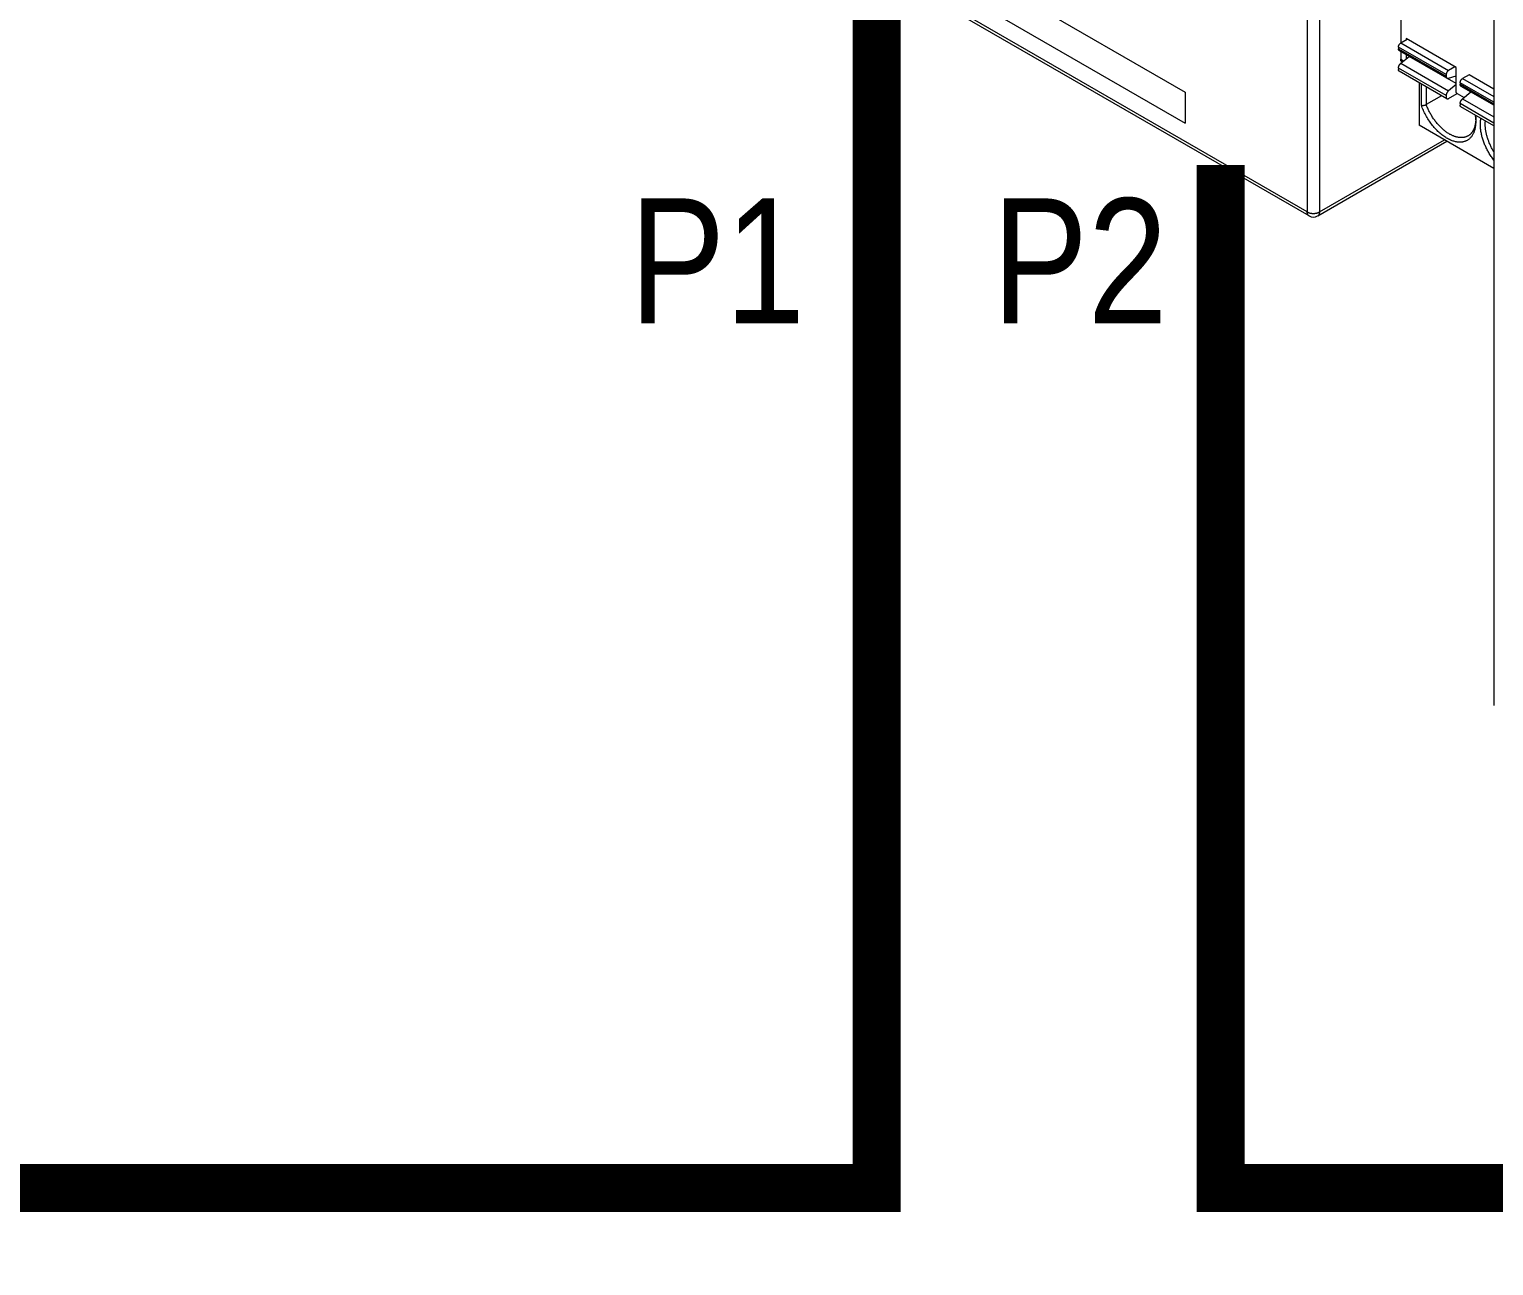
# Model space of a CAD drawing. Header units: inches. Extents: x 67578 to 72421, y -34894 to -31675.
# Drawn here: x 70140.7 to 70275.5, y -33473.6 to -33359.8 of the extents above; entities that cross this region are included whole.
import ezdxf

# ---------------------------------------------------------------- set-up
doc = ezdxf.new("R2010")
doc.units = ezdxf.units.IN
doc.header["$MEASUREMENT"] = 0
doc.linetypes.add('ACAD_ISO03W100', pattern=[30, 12, -18])
doc.layers.add('SI-General', color=7, linetype='Continuous', lineweight=5)
doc.layers.add('SI-TOPOLOGY-Ethernet', color=7, linetype='Continuous', lineweight=13, true_color=0x3cf000)
doc.styles.add('OPIS', font='ARIALN.TTF')

# ---------------------------------------------------------------- blocks, each defined once
blk = doc.blocks.new('ET200S')
at = {"lineweight": 0}
for p, q in [((42.288, 50.006), (42.288, -46.749)), ((31.493, 16.34), (31.493, -18.183)), ((32.2, 15.762), (32.2, -18.183)), ((3.208, 1.004), (24.421, -11.243)), ((31.493, -18.183), (0.026, -0.016)), ((31.596, -18.412), (0.13, -0.245)), ((3.208, -0.792), (24.421, -13.039)), ((36.902, -4.492), (36.902, -8.401)), ((36.916, -8.393), (37.284, -8.181)), ((36.916, -8.393), (39.674, -9.985)), ((40.112, -9.814), (37.213, -8.14)), ((37.213, -8.14), (37.213, -8.222)), ((39.532, -10.23), (36.775, -8.638)), ((36.775, -8.638), (36.775, -8.732)), ((36.775, -8.732), (39.532, -10.324)), ((39.584, -10.438), (36.826, -8.846)), ((36.902, -8.89), (36.902, -9.343)), ((36.913, -9.571), (37.386, -9.177)), ((37.213, -9.069), (37.213, -9.322)), ((40.112, -10.751), (37.386, -9.177)), ((39.532, -11.443), (36.775, -9.851)), ((36.775, -9.851), (36.775, -9.944)), ((39.574, -11.628), (36.816, -10.036)), ((36.902, -9.343), (37.07, -9.441)), ((36.913, -9.571), (39.671, -11.164)), ((36.964, -9.481), (36.998, -9.501)), ((40.041, -9.773), (39.674, -9.985)), ((40.112, -11.197), (40.112, -9.814)), ((37.963, -10.698), (37.963, -13.161)), ((38.097, -12.002), (38.097, -10.775)), ((38.38, -10.939), (38.38, -11.962)), ((39.532, -10.23), (39.532, -10.324)), ((39.671, -10.443), (40.112, -10.301)), ((40.112, -10.796), (39.671, -11.164)), ((42.288, -11.821), (40.346, -10.7)), ((40.346, -10.7), (40.346, -10.793)), ((40.346, -10.793), (42.288, -11.915)), ((42.288, -11.999), (40.404, -10.911)), ((40.855, -10.242), (40.487, -10.455)), ((40.487, -10.455), (42.288, -11.494)), ((42.288, -11.07), (40.855, -10.242)), ((24.421, -11.243), (24.421, -13.039)), ((39.266, -11.45), (38.38, -11.962)), ((39.532, -11.443), (39.532, -11.537)), ((39.674, -11.618), (40.17, -11.332)), ((40.17, -11.332), (40.569, -11.562)), ((40.484, -11.633), (40.963, -11.234)), ((40.484, -11.633), (42.288, -12.674)), ((38.102, -12.003), (38.097, -12.002)), ((42.288, -13.034), (40.346, -11.912)), ((40.346, -11.912), (40.346, -12.006)), ((42.288, -13.195), (40.387, -12.098)), ((42.288, -15.658), (37.963, -13.161)), ((32.096, -18.412), (39.577, -14.093)), ((32.2, -18.183), (39.43, -14.008))]:
    blk.add_line(p, q, dxfattribs=at)
for points in [[(36.775, -8.638), (36.775, -8.633), (36.775, -8.627), (36.775, -8.622), (36.776, -8.617), (36.776, -8.611), (36.777, -8.606), (36.778, -8.601), (36.779, -8.595), (36.78, -8.59), (36.781, -8.585), (36.783, -8.58), (36.784, -8.574), (36.785, -8.569), (36.787, -8.563), (36.789, -8.557), (36.792, -8.551), (36.794, -8.545), (36.796, -8.539), (36.799, -8.533), (36.801, -8.527), (36.804, -8.521), (36.807, -8.516), (36.81, -8.51), (36.813, -8.504), (36.816, -8.499), (36.819, -8.493), (36.823, -8.488), (36.826, -8.482), (36.83, -8.477), (36.833, -8.471), (36.837, -8.466), (36.841, -8.461), (36.845, -8.456), (36.849, -8.451), (36.853, -8.446), (36.858, -8.441), (36.862, -8.437), (36.866, -8.433), (36.87, -8.429), (36.873, -8.425), (36.877, -8.422), (36.881, -8.418), (36.885, -8.415), (36.89, -8.411), (36.894, -8.408), (36.898, -8.405), (36.903, -8.402), (36.907, -8.399), (36.911, -8.396), (36.916, -8.393)], [(36.826, -8.846), (36.824, -8.845), (36.822, -8.843), (36.82, -8.842), (36.819, -8.841), (36.817, -8.84), (36.815, -8.838), (36.814, -8.837), (36.812, -8.835), (36.81, -8.834), (36.809, -8.832), (36.807, -8.831), (36.805, -8.829), (36.804, -8.827), (36.802, -8.826), (36.801, -8.824), (36.8, -8.822), (36.798, -8.82), (36.797, -8.818), (36.796, -8.816), (36.795, -8.814), (36.793, -8.812), (36.792, -8.81), (36.791, -8.808), (36.79, -8.806), (36.789, -8.804), (36.788, -8.802), (36.787, -8.8), (36.786, -8.798), (36.785, -8.796), (36.785, -8.794), (36.784, -8.791), (36.783, -8.788), (36.782, -8.785), (36.781, -8.782), (36.78, -8.779), (36.779, -8.776), (36.779, -8.773), (36.778, -8.77), (36.778, -8.767), (36.777, -8.764), (36.777, -8.762), (36.776, -8.759), (36.776, -8.756), (36.776, -8.753), (36.775, -8.75), (36.775, -8.747), (36.775, -8.744), (36.775, -8.741), (36.775, -8.738), (36.775, -8.735), (36.775, -8.732)], [(36.775, -9.851), (36.775, -9.845), (36.775, -9.838), (36.775, -9.832), (36.776, -9.826), (36.777, -9.82), (36.777, -9.814), (36.778, -9.808), (36.779, -9.801), (36.78, -9.795), (36.782, -9.789), (36.783, -9.783), (36.785, -9.777), (36.787, -9.77), (36.789, -9.763), (36.791, -9.756), (36.793, -9.749), (36.796, -9.742), (36.798, -9.735), (36.801, -9.728), (36.804, -9.721), (36.807, -9.714), (36.81, -9.707), (36.814, -9.7), (36.817, -9.694), (36.821, -9.687), (36.824, -9.68), (36.828, -9.674), (36.832, -9.667), (36.836, -9.66), (36.84, -9.654), (36.845, -9.648), (36.849, -9.641), (36.854, -9.635), (36.858, -9.629), (36.863, -9.623), (36.867, -9.618), (36.872, -9.612), (36.877, -9.607), (36.882, -9.601), (36.887, -9.596), (36.892, -9.591), (36.897, -9.586), (36.902, -9.581), (36.908, -9.576), (36.913, -9.571)], [(36.816, -10.036), (36.815, -10.035), (36.813, -10.034), (36.812, -10.033), (36.81, -10.032), (36.809, -10.031), (36.808, -10.03), (36.806, -10.029), (36.805, -10.028), (36.804, -10.027), (36.802, -10.025), (36.801, -10.024), (36.8, -10.023), (36.799, -10.021), (36.798, -10.02), (36.796, -10.019), (36.795, -10.017), (36.794, -10.016), (36.793, -10.014), (36.792, -10.013), (36.791, -10.011), (36.79, -10.01), (36.789, -10.008), (36.789, -10.007), (36.788, -10.005), (36.787, -10.004), (36.786, -10.002), (36.785, -10.001), (36.784, -9.998), (36.784, -9.996), (36.783, -9.994), (36.782, -9.992), (36.781, -9.99), (36.78, -9.988), (36.78, -9.985), (36.779, -9.983), (36.779, -9.981), (36.778, -9.979), (36.778, -9.976), (36.777, -9.974), (36.777, -9.972), (36.776, -9.97), (36.776, -9.967), (36.776, -9.965), (36.776, -9.963), (36.775, -9.96), (36.775, -9.958), (36.775, -9.956), (36.775, -9.954), (36.775, -9.951), (36.775, -9.949), (36.775, -9.947), (36.775, -9.944)], [(37.006, -9.494), (37.003, -9.494), (37, -9.493), (36.997, -9.493), (36.994, -9.492), (36.991, -9.492), (36.988, -9.491), (36.985, -9.49), (36.982, -9.489), (36.98, -9.488), (36.977, -9.487), (36.974, -9.486), (36.972, -9.485), (36.969, -9.484), (36.967, -9.482), (36.964, -9.481), (36.962, -9.479), (36.96, -9.478), (36.957, -9.476), (36.955, -9.475), (36.953, -9.473), (36.951, -9.471), (36.948, -9.47), (36.946, -9.468), (36.944, -9.466), (36.942, -9.464), (36.94, -9.462), (36.938, -9.459), (36.936, -9.457), (36.934, -9.454), (36.932, -9.452), (36.93, -9.449), (36.928, -9.447), (36.927, -9.444), (36.925, -9.441), (36.923, -9.438), (36.922, -9.435), (36.92, -9.432), (36.919, -9.43), (36.917, -9.427), (36.916, -9.424), (36.915, -9.421), (36.914, -9.418), (36.913, -9.414), (36.912, -9.411), (36.911, -9.407), (36.909, -9.404), (36.908, -9.4), (36.907, -9.396), (36.907, -9.392), (36.906, -9.388), (36.905, -9.384), (36.904, -9.38), (36.904, -9.376), (36.903, -9.372), (36.903, -9.368), (36.903, -9.364), (36.902, -9.36), (36.902, -9.356), (36.902, -9.352), (36.902, -9.347), (36.902, -9.343)], [(39.674, -9.985), (39.669, -9.988), (39.665, -9.991), (39.66, -9.994), (39.656, -9.997), (39.652, -10), (39.647, -10.003), (39.643, -10.007), (39.639, -10.01), (39.635, -10.014), (39.631, -10.017), (39.627, -10.021), (39.623, -10.025), (39.62, -10.029), (39.615, -10.034), (39.611, -10.038), (39.607, -10.043), (39.603, -10.048), (39.599, -10.053), (39.595, -10.059), (39.591, -10.064), (39.587, -10.069), (39.584, -10.074), (39.58, -10.08), (39.577, -10.085), (39.574, -10.091), (39.571, -10.096), (39.568, -10.102), (39.565, -10.108), (39.562, -10.114), (39.559, -10.119), (39.556, -10.125), (39.554, -10.131), (39.551, -10.137), (39.549, -10.143), (39.547, -10.149), (39.545, -10.155), (39.543, -10.162), (39.542, -10.167), (39.54, -10.172), (39.539, -10.177), (39.538, -10.182), (39.537, -10.188), (39.536, -10.193), (39.535, -10.198), (39.534, -10.203), (39.533, -10.209), (39.533, -10.214), (39.533, -10.219), (39.532, -10.225), (39.532, -10.23)], [(39.532, -10.324), (39.532, -10.327), (39.532, -10.331), (39.533, -10.335), (39.533, -10.339), (39.533, -10.342), (39.533, -10.346), (39.534, -10.35), (39.534, -10.353), (39.535, -10.357), (39.536, -10.361), (39.536, -10.364), (39.537, -10.368), (39.538, -10.372), (39.539, -10.375), (39.54, -10.379), (39.541, -10.382), (39.542, -10.386), (39.543, -10.388), (39.544, -10.391), (39.546, -10.393), (39.547, -10.396), (39.548, -10.399), (39.549, -10.401), (39.551, -10.403), (39.552, -10.406), (39.553, -10.408), (39.555, -10.411), (39.557, -10.413), (39.558, -10.415), (39.56, -10.417), (39.562, -10.419), (39.563, -10.421), (39.565, -10.423), (39.567, -10.425), (39.569, -10.427), (39.571, -10.429), (39.573, -10.431), (39.575, -10.432), (39.577, -10.434), (39.58, -10.435), (39.582, -10.437), (39.584, -10.438), (39.586, -10.439), (39.589, -10.44), (39.591, -10.442), (39.593, -10.443), (39.596, -10.444), (39.598, -10.445), (39.601, -10.445), (39.603, -10.446), (39.606, -10.447), (39.608, -10.448), (39.611, -10.448), (39.613, -10.449), (39.616, -10.449), (39.619, -10.449), (39.622, -10.45), (39.625, -10.45), (39.628, -10.45), (39.631, -10.45), (39.634, -10.45), (39.638, -10.45), (39.641, -10.45), (39.644, -10.449), (39.647, -10.449), (39.65, -10.448), (39.653, -10.448), (39.656, -10.447), (39.659, -10.446), (39.662, -10.446), (39.665, -10.445), (39.668, -10.444), (39.671, -10.443)], [(40.346, -10.7), (40.346, -10.694), (40.346, -10.689), (40.346, -10.684), (40.347, -10.678), (40.347, -10.673), (40.348, -10.668), (40.349, -10.662), (40.35, -10.657), (40.351, -10.652), (40.352, -10.646), (40.353, -10.641), (40.355, -10.636), (40.356, -10.631), (40.358, -10.625), (40.36, -10.619), (40.362, -10.613), (40.365, -10.607), (40.367, -10.601), (40.37, -10.595), (40.372, -10.589), (40.375, -10.583), (40.378, -10.577), (40.381, -10.571), (40.384, -10.566), (40.387, -10.56), (40.39, -10.555), (40.394, -10.549), (40.397, -10.544), (40.401, -10.538), (40.404, -10.533), (40.408, -10.528), (40.412, -10.523), (40.416, -10.518), (40.42, -10.513), (40.424, -10.508), (40.429, -10.503), (40.433, -10.498), (40.437, -10.494), (40.44, -10.491), (40.444, -10.487), (40.448, -10.483), (40.452, -10.48), (40.456, -10.476), (40.461, -10.473), (40.465, -10.469), (40.469, -10.466), (40.473, -10.463), (40.478, -10.46), (40.482, -10.457), (40.487, -10.455)], [(40.388, -10.9), (40.384, -10.896), (40.383, -10.895), (40.381, -10.894), (40.38, -10.893), (40.379, -10.892), (40.378, -10.891), (40.376, -10.889), (40.375, -10.887), (40.373, -10.886), (40.372, -10.884), (40.37, -10.882), (40.369, -10.88), (40.368, -10.878), (40.366, -10.876), (40.365, -10.874), (40.364, -10.872), (40.363, -10.87), (40.362, -10.868), (40.36, -10.866), (40.359, -10.864), (40.358, -10.862), (40.357, -10.86), (40.356, -10.857), (40.356, -10.855), (40.354, -10.852), (40.353, -10.849), (40.353, -10.847), (40.352, -10.844), (40.351, -10.841), (40.35, -10.838), (40.349, -10.835), (40.349, -10.832), (40.348, -10.829), (40.348, -10.826), (40.347, -10.823), (40.347, -10.82), (40.347, -10.817), (40.346, -10.814), (40.346, -10.811), (40.346, -10.808), (40.346, -10.805), (40.346, -10.802), (40.346, -10.799), (40.346, -10.796), (40.346, -10.793)], [(40.396, -10.907), (40.395, -10.906), (40.393, -10.905), (40.392, -10.903), (40.391, -10.902), (40.389, -10.901), (40.388, -10.9)], [(40.405, -10.911), (40.404, -10.911), (40.404, -10.911), (40.403, -10.911), (40.402, -10.911), (40.402, -10.911), (40.401, -10.911), (40.401, -10.911), (40.4, -10.91), (40.399, -10.91), (40.399, -10.909), (40.398, -10.909), (40.398, -10.909), (40.397, -10.908), (40.397, -10.908), (40.396, -10.907)], [(39.671, -11.164), (39.665, -11.168), (39.66, -11.173), (39.655, -11.178), (39.649, -11.183), (39.644, -11.188), (39.639, -11.194), (39.634, -11.199), (39.63, -11.204), (39.625, -11.21), (39.62, -11.216), (39.616, -11.221), (39.611, -11.227), (39.607, -11.234), (39.602, -11.24), (39.598, -11.246), (39.594, -11.253), (39.59, -11.259), (39.586, -11.266), (39.582, -11.272), (39.578, -11.279), (39.575, -11.286), (39.571, -11.293), (39.568, -11.299), (39.565, -11.306), (39.562, -11.313), (39.559, -11.32), (39.556, -11.327), (39.554, -11.334), (39.551, -11.341), (39.549, -11.348), (39.546, -11.355), (39.544, -11.362), (39.542, -11.37), (39.541, -11.376), (39.539, -11.382), (39.538, -11.388), (39.537, -11.394), (39.536, -11.4), (39.535, -11.406), (39.534, -11.412), (39.534, -11.418), (39.533, -11.424), (39.533, -11.431), (39.532, -11.437), (39.532, -11.443)], [(39.532, -11.537), (39.532, -11.54), (39.532, -11.543), (39.533, -11.546), (39.533, -11.549), (39.533, -11.552), (39.533, -11.555), (39.534, -11.558), (39.534, -11.561), (39.534, -11.564), (39.535, -11.567), (39.536, -11.57), (39.536, -11.573), (39.537, -11.576), (39.538, -11.579), (39.539, -11.581), (39.54, -11.584), (39.541, -11.587), (39.542, -11.59), (39.543, -11.593), (39.544, -11.595), (39.545, -11.597), (39.546, -11.599), (39.548, -11.601), (39.549, -11.603), (39.55, -11.605), (39.552, -11.607), (39.553, -11.609), (39.554, -11.611), (39.556, -11.613), (39.558, -11.615), (39.559, -11.616), (39.561, -11.618), (39.563, -11.62), (39.564, -11.621), (39.566, -11.623), (39.568, -11.624), (39.57, -11.626), (39.572, -11.627), (39.574, -11.628), (39.576, -11.629), (39.578, -11.63), (39.58, -11.631), (39.582, -11.632), (39.585, -11.633), (39.587, -11.634), (39.589, -11.634), (39.591, -11.635), (39.594, -11.636), (39.596, -11.636), (39.598, -11.636), (39.601, -11.637), (39.603, -11.637), (39.605, -11.637), (39.608, -11.637), (39.61, -11.637), (39.613, -11.637), (39.615, -11.637), (39.617, -11.637), (39.62, -11.637), (39.623, -11.637), (39.626, -11.636), (39.629, -11.636), (39.632, -11.635), (39.635, -11.634), (39.638, -11.634), (39.641, -11.633), (39.644, -11.632), (39.646, -11.631), (39.649, -11.63), (39.652, -11.629), (39.655, -11.628), (39.658, -11.627), (39.66, -11.625), (39.663, -11.624), (39.666, -11.623), (39.669, -11.621), (39.671, -11.62), (39.674, -11.618)], [(40.17, -11.332), (40.168, -11.33), (40.166, -11.329), (40.164, -11.327), (40.162, -11.326), (40.16, -11.324), (40.158, -11.322), (40.156, -11.321), (40.154, -11.319), (40.152, -11.317), (40.151, -11.315), (40.149, -11.313), (40.147, -11.311), (40.145, -11.309), (40.143, -11.307), (40.142, -11.305), (40.14, -11.302), (40.139, -11.3), (40.137, -11.298), (40.136, -11.295), (40.134, -11.293), (40.133, -11.29), (40.132, -11.288), (40.13, -11.285), (40.129, -11.283), (40.128, -11.28), (40.127, -11.278), (40.126, -11.275), (40.125, -11.273), (40.124, -11.27), (40.123, -11.267), (40.122, -11.265), (40.121, -11.261), (40.12, -11.258), (40.119, -11.254), (40.118, -11.251), (40.117, -11.247), (40.117, -11.244), (40.116, -11.24), (40.115, -11.237), (40.115, -11.233), (40.114, -11.229), (40.114, -11.226), (40.113, -11.222), (40.113, -11.219), (40.113, -11.215), (40.113, -11.211), (40.112, -11.208), (40.112, -11.204), (40.112, -11.2), (40.112, -11.197)], [(40.346, -11.912), (40.346, -11.906), (40.346, -11.9), (40.346, -11.894), (40.347, -11.888), (40.347, -11.881), (40.348, -11.875), (40.349, -11.869), (40.35, -11.863), (40.351, -11.857), (40.353, -11.851), (40.354, -11.845), (40.356, -11.839), (40.358, -11.832), (40.36, -11.824), (40.362, -11.817), (40.364, -11.81), (40.367, -11.803), (40.369, -11.796), (40.372, -11.789), (40.375, -11.782), (40.378, -11.776), (40.381, -11.769), (40.384, -11.762), (40.388, -11.755), (40.392, -11.748), (40.395, -11.742), (40.399, -11.735), (40.403, -11.729), (40.407, -11.722), (40.411, -11.716), (40.416, -11.709), (40.42, -11.703), (40.424, -11.697), (40.429, -11.691), (40.434, -11.685), (40.438, -11.679), (40.443, -11.674), (40.448, -11.668), (40.453, -11.663), (40.458, -11.658), (40.463, -11.653), (40.468, -11.648), (40.473, -11.643), (40.479, -11.638), (40.484, -11.633)], [(41.244, -12.957), (41.243, -13.019), (41.24, -13.081), (41.235, -13.143), (41.229, -13.204), (41.22, -13.265), (41.209, -13.326), (41.199, -13.373), (41.187, -13.42), (41.174, -13.465), (41.16, -13.511), (41.143, -13.556), (41.125, -13.6), (41.105, -13.643), (41.086, -13.682), (41.065, -13.719), (41.042, -13.756), (41.018, -13.792), (40.993, -13.826), (40.965, -13.859), (40.936, -13.891), (40.911, -13.916), (40.885, -13.94), (40.858, -13.963), (40.83, -13.984), (40.801, -14.005), (40.771, -14.024), (40.741, -14.042), (40.709, -14.058), (40.677, -14.073), (40.644, -14.086), (40.61, -14.099), (40.576, -14.109), (40.541, -14.118), (40.506, -14.126), (40.471, -14.132), (40.435, -14.137), (40.391, -14.141), (40.347, -14.143), (40.302, -14.143), (40.258, -14.141), (40.213, -14.137), (40.169, -14.132), (40.125, -14.125), (40.076, -14.115), (40.028, -14.103), (39.98, -14.09), (39.932, -14.076), (39.885, -14.059), (39.838, -14.042), (39.792, -14.023), (39.733, -13.996), (39.674, -13.967), (39.617, -13.936), (39.56, -13.904), (39.505, -13.87), (39.45, -13.834), (39.391, -13.794), (39.334, -13.752), (39.277, -13.708), (39.222, -13.663), (39.168, -13.617), (39.115, -13.569), (39.059, -13.517), (39.004, -13.464), (38.951, -13.409), (38.899, -13.353), (38.848, -13.296), (38.799, -13.238), (38.749, -13.177), (38.699, -13.114), (38.652, -13.051), (38.605, -12.986), (38.56, -12.921), (38.516, -12.855), (38.473, -12.787), (38.432, -12.719), (38.391, -12.649), (38.352, -12.579), (38.315, -12.508), (38.279, -12.437), (38.245, -12.366), (38.212, -12.294), (38.181, -12.222), (38.152, -12.149), (38.124, -12.076), (38.097, -12.002)], [(38.102, -12.003), (38.107, -12.005), (38.113, -12.006), (38.118, -12.007), (38.124, -12.008), (38.129, -12.009), (38.135, -12.01), (38.14, -12.01), (38.146, -12.011), (38.151, -12.011), (38.157, -12.012), (38.162, -12.012), (38.168, -12.012), (38.176, -12.012), (38.183, -12.012), (38.191, -12.012), (38.198, -12.012), (38.206, -12.011), (38.214, -12.011), (38.221, -12.01), (38.229, -12.009), (38.236, -12.008), (38.244, -12.007), (38.251, -12.006), (38.259, -12.004), (38.266, -12.003), (38.274, -12.001), (38.281, -12), (38.289, -11.998), (38.296, -11.996), (38.303, -11.994), (38.31, -11.992), (38.318, -11.989), (38.324, -11.987), (38.329, -11.985), (38.335, -11.983), (38.341, -11.981), (38.347, -11.979), (38.352, -11.976), (38.358, -11.974), (38.363, -11.971), (38.369, -11.968), (38.374, -11.965), (38.38, -11.962)], [(39.723, -13.672), (39.68, -13.646), (39.638, -13.62), (39.596, -13.592), (39.555, -13.564), (39.514, -13.535), (39.474, -13.504), (39.435, -13.474), (39.396, -13.442), (39.355, -13.407), (39.314, -13.371), (39.274, -13.334), (39.235, -13.297), (39.196, -13.259), (39.159, -13.22), (39.121, -13.181), (39.085, -13.141), (39.047, -13.098), (39.01, -13.055), (38.974, -13.011), (38.938, -12.966), (38.903, -12.921), (38.869, -12.875), (38.836, -12.829), (38.803, -12.782), (38.77, -12.734), (38.739, -12.685), (38.708, -12.636), (38.677, -12.586), (38.648, -12.536), (38.619, -12.486), (38.591, -12.435), (38.564, -12.383), (38.538, -12.332), (38.513, -12.28), (38.489, -12.228), (38.465, -12.176), (38.443, -12.123), (38.421, -12.07), (38.4, -12.016), (38.38, -11.962)], [(40.387, -12.098), (40.385, -12.097), (40.384, -12.096), (40.383, -12.095), (40.381, -12.094), (40.38, -12.093), (40.378, -12.092), (40.377, -12.09), (40.376, -12.089), (40.374, -12.088), (40.373, -12.087), (40.372, -12.086), (40.371, -12.084), (40.37, -12.083), (40.368, -12.082), (40.367, -12.08), (40.366, -12.079), (40.365, -12.077), (40.364, -12.076), (40.363, -12.075), (40.362, -12.073), (40.361, -12.072), (40.36, -12.07), (40.359, -12.069), (40.359, -12.067), (40.358, -12.065), (40.357, -12.064), (40.356, -12.062), (40.355, -12.06), (40.354, -12.058), (40.354, -12.056), (40.353, -12.054), (40.352, -12.051), (40.351, -12.049), (40.351, -12.047), (40.35, -12.045), (40.349, -12.043), (40.349, -12.04), (40.348, -12.038), (40.348, -12.036), (40.348, -12.034), (40.347, -12.031), (40.347, -12.029), (40.347, -12.027), (40.346, -12.024), (40.346, -12.022), (40.346, -12.02), (40.346, -12.017), (40.346, -12.015), (40.346, -12.013), (40.346, -12.011), (40.346, -12.008), (40.346, -12.006)], [(41.213, -12.575), (41.216, -12.59), (41.218, -12.61), (41.221, -12.631), (41.224, -12.651), (41.226, -12.671), (41.229, -12.692), (41.231, -12.712), (41.233, -12.732), (41.235, -12.753), (41.236, -12.773), (41.238, -12.794), (41.239, -12.814), (41.24, -12.835), (41.241, -12.855), (41.242, -12.875), (41.243, -12.896), (41.243, -12.916), (41.243, -12.937), (41.244, -12.957)], [(41.234, -12.586), (41.235, -12.6), (41.236, -12.614), (41.237, -12.628), (41.238, -12.642), (41.239, -12.655), (41.24, -12.669), (41.241, -12.683), (41.241, -12.697), (41.242, -12.711), (41.242, -12.725), (41.243, -12.739), (41.243, -12.752), (41.243, -12.766), (41.244, -12.78), (41.244, -12.794)], [(41.244, -12.794), (41.243, -12.83), (41.242, -12.867), (41.241, -12.903), (41.238, -12.939), (41.235, -12.976), (41.231, -13.012), (41.226, -13.048), (41.221, -13.084), (41.214, -13.12), (41.208, -13.152), (41.201, -13.183), (41.193, -13.215), (41.184, -13.246), (41.174, -13.277), (41.164, -13.308), (41.153, -13.339), (41.141, -13.369), (41.128, -13.399), (41.117, -13.423), (41.105, -13.446), (41.092, -13.47), (41.079, -13.493), (41.066, -13.515), (41.051, -13.537), (41.036, -13.559), (41.021, -13.58), (41.004, -13.601), (40.987, -13.621), (40.971, -13.64), (40.954, -13.658), (40.936, -13.675), (40.918, -13.692), (40.899, -13.708), (40.88, -13.723), (40.86, -13.738), (40.84, -13.752), (40.819, -13.766), (40.798, -13.778), (40.777, -13.79), (40.755, -13.801), (40.732, -13.812), (40.71, -13.821), (40.687, -13.83), (40.663, -13.839), (40.64, -13.846), (40.616, -13.853), (40.592, -13.858), (40.568, -13.864), (40.542, -13.868), (40.516, -13.872), (40.49, -13.875), (40.463, -13.877), (40.437, -13.878), (40.411, -13.879), (40.384, -13.879), (40.358, -13.878), (40.331, -13.876), (40.305, -13.874), (40.273, -13.87), (40.24, -13.866), (40.208, -13.86), (40.176, -13.854), (40.145, -13.846), (40.113, -13.838), (40.082, -13.829), (40.051, -13.82), (40.02, -13.809), (39.986, -13.797), (39.952, -13.784), (39.918, -13.77), (39.885, -13.755), (39.852, -13.74), (39.819, -13.724), (39.787, -13.707), (39.755, -13.69), (39.723, -13.672)], [(41.512, -13.112), (41.512, -13.096), (41.513, -13.079), (41.513, -13.062), (41.513, -13.045), (41.514, -13.028), (41.515, -13.012), (41.516, -12.995), (41.517, -12.978), (41.518, -12.961), (41.519, -12.944), (41.52, -12.928), (41.522, -12.911), (41.524, -12.894), (41.526, -12.877), (41.528, -12.861), (41.53, -12.844), (41.532, -12.827), (41.535, -12.811), (41.537, -12.794), (41.54, -12.777), (41.543, -12.765)], [(42.288, -15.183), (42.247, -15.129), (42.207, -15.074), (42.168, -15.019), (42.131, -14.963), (42.094, -14.906), (42.058, -14.848), (42.026, -14.796), (41.995, -14.743), (41.965, -14.69), (41.936, -14.636), (41.907, -14.582), (41.879, -14.527), (41.853, -14.472), (41.827, -14.417), (41.802, -14.362), (41.778, -14.307), (41.755, -14.252), (41.733, -14.196), (41.712, -14.14), (41.692, -14.084), (41.673, -14.027), (41.654, -13.97), (41.638, -13.916), (41.622, -13.861), (41.607, -13.806), (41.593, -13.751), (41.58, -13.696), (41.569, -13.64), (41.558, -13.585), (41.548, -13.529), (41.54, -13.477), (41.533, -13.425), (41.527, -13.373), (41.522, -13.321), (41.518, -13.269), (41.515, -13.217), (41.513, -13.165), (41.512, -13.112)], [(41.795, -13.112), (41.795, -13.099), (41.795, -13.086), (41.795, -13.073), (41.796, -13.06), (41.796, -13.047), (41.797, -13.034), (41.797, -13.021), (41.798, -13.008), (41.798, -12.994), (41.799, -12.981), (41.8, -12.968), (41.801, -12.955), (41.802, -12.942), (41.803, -12.929), (41.804, -12.916)], [(42.288, -14.69), (42.24, -14.611), (42.214, -14.565), (42.189, -14.519), (42.164, -14.473), (42.141, -14.426), (42.117, -14.379), (42.095, -14.331), (42.073, -14.284), (42.051, -14.236), (42.031, -14.188), (42.012, -14.141), (41.993, -14.093), (41.975, -14.045), (41.958, -13.997), (41.942, -13.949), (41.926, -13.9), (41.911, -13.851), (41.897, -13.804), (41.885, -13.757), (41.873, -13.71), (41.861, -13.663), (41.851, -13.615), (41.841, -13.568), (41.832, -13.52), (41.824, -13.472), (41.818, -13.432), (41.813, -13.392), (41.808, -13.352), (41.804, -13.313), (41.801, -13.273), (41.799, -13.233), (41.797, -13.193), (41.795, -13.152), (41.795, -13.112)], [(31.493, -18.183), (31.505, -18.19), (31.517, -18.196), (31.529, -18.202), (31.542, -18.208), (31.554, -18.213), (31.567, -18.218), (31.58, -18.223), (31.593, -18.228), (31.606, -18.232), (31.619, -18.236), (31.634, -18.24), (31.648, -18.244), (31.663, -18.248), (31.678, -18.251), (31.693, -18.254), (31.708, -18.256), (31.723, -18.259), (31.738, -18.261), (31.753, -18.262), (31.768, -18.264), (31.783, -18.265), (31.799, -18.266), (31.815, -18.267), (31.83, -18.267), (31.846, -18.268), (31.862, -18.267), (31.877, -18.267), (31.893, -18.266), (31.909, -18.265), (31.924, -18.264), (31.939, -18.262), (31.954, -18.261), (31.969, -18.259), (31.984, -18.256), (31.999, -18.254), (32.014, -18.251), (32.029, -18.248), (32.044, -18.244), (32.058, -18.24), (32.073, -18.236), (32.086, -18.232), (32.099, -18.228), (32.112, -18.223), (32.125, -18.218), (32.138, -18.213), (32.151, -18.208), (32.163, -18.202), (32.175, -18.196), (32.188, -18.19), (32.2, -18.183)], [(31.596, -18.412), (31.593, -18.409), (31.589, -18.407), (31.585, -18.405), (31.582, -18.402), (31.579, -18.4), (31.575, -18.397), (31.572, -18.395), (31.569, -18.392), (31.566, -18.389), (31.562, -18.386), (31.559, -18.383), (31.556, -18.38), (31.553, -18.376), (31.55, -18.373), (31.547, -18.369), (31.544, -18.366), (31.541, -18.362), (31.538, -18.358), (31.536, -18.354), (31.533, -18.35), (31.531, -18.346), (31.528, -18.342), (31.526, -18.337), (31.524, -18.333), (31.522, -18.329), (31.52, -18.325), (31.518, -18.32), (31.516, -18.316), (31.514, -18.312), (31.513, -18.307), (31.511, -18.303), (31.509, -18.298), (31.508, -18.292), (31.506, -18.286), (31.504, -18.28), (31.503, -18.274), (31.501, -18.268), (31.5, -18.262), (31.499, -18.256), (31.498, -18.25), (31.497, -18.244), (31.496, -18.238), (31.495, -18.232), (31.495, -18.226), (31.494, -18.22), (31.494, -18.214), (31.493, -18.208), (31.493, -18.201), (31.493, -18.195), (31.493, -18.189), (31.493, -18.183)], [(32.2, -18.183), (32.2, -18.189), (32.199, -18.195), (32.199, -18.201), (32.199, -18.208), (32.199, -18.214), (32.198, -18.22), (32.198, -18.226), (32.197, -18.232), (32.196, -18.238), (32.195, -18.244), (32.194, -18.25), (32.193, -18.256), (32.192, -18.262), (32.191, -18.268), (32.19, -18.274), (32.188, -18.28), (32.186, -18.286), (32.185, -18.292), (32.183, -18.298), (32.181, -18.303), (32.18, -18.307), (32.178, -18.312), (32.176, -18.316), (32.174, -18.32), (32.172, -18.325), (32.17, -18.329), (32.168, -18.333), (32.166, -18.337), (32.164, -18.342), (32.161, -18.346), (32.159, -18.35), (32.156, -18.354), (32.154, -18.358), (32.151, -18.362), (32.148, -18.366), (32.145, -18.369), (32.142, -18.373), (32.139, -18.376), (32.136, -18.38), (32.133, -18.383), (32.13, -18.386), (32.127, -18.389), (32.123, -18.392), (32.12, -18.395), (32.117, -18.397), (32.114, -18.4), (32.11, -18.402), (32.107, -18.405), (32.103, -18.407), (32.1, -18.409), (32.096, -18.412)]]:
    blk.add_lwpolyline(points, dxfattribs=at)
blk.add_arc((31.846, -17.979), 0.5, 240.54564, 299.45464, dxfattribs=at)

msp = doc.modelspace()

# ---------------------------------------------------------------- linework, layer by layer
at = {"layer": 'SI-TOPOLOGY-Ethernet', "linetype": 'ACAD_ISO03W100', "ltscale": 0.01, "const_width": 4.42, "flags": 128}
for points in [[(70218.68, -33353.96), (70218.68, -33466.49), (70128.62, -33466.49), (70128.62, -32971.55), (70310.58, -32971.55), (70310.58, -32895.26)], [(70414.08, -33923.79), (70414.08, -34080.53), (70559.76, -34080.53), (70559.76, -33466.49), (70250.36, -33466.49), (70250.36, -33372.25)]]:
    msp.add_lwpolyline(points, dxfattribs=at)

# ---------------------------------------------------------------- block references
at = {"xscale": 1.59100124616462, "yscale": 1.59100124616462, "zscale": 1.59100124616462}
msp.add_blockref('ET200S', (70208.23, -33347.65), dxfattribs=at)

# ---------------------------------------------------------------- texts
at = {"layer": 'SI-General', "style": 'OPIS'}
for s, p in [('P1', (70195.94, -33386.85)), ('P2', (70229.34, -33386.85))]:
    msp.add_text(s, height=11.52, dxfattribs=at).set_placement(p)

doc.saveas('drawing.dxf')
